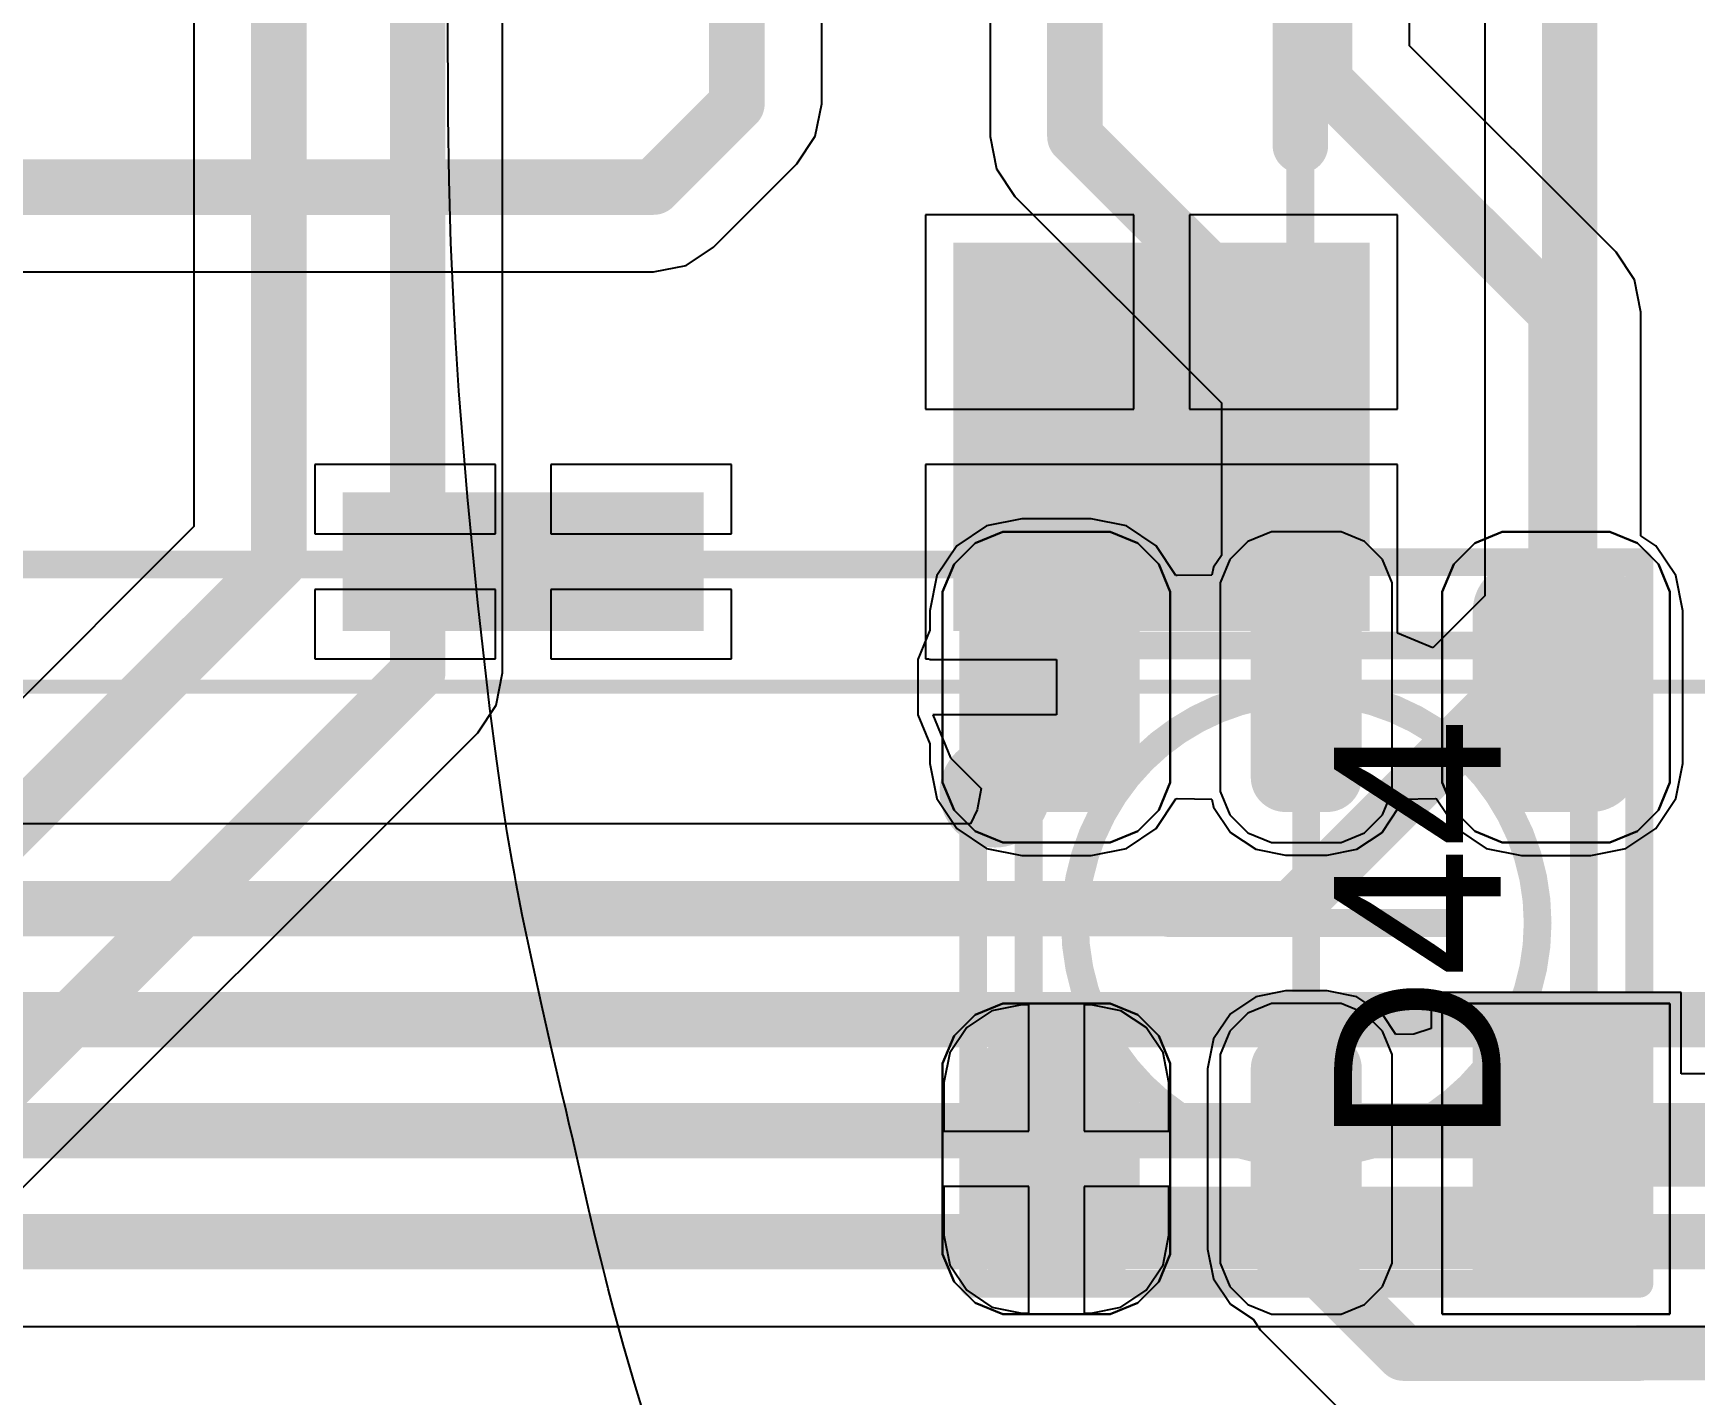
# Model space of a CAD drawing. Header units: inches. Extents: x -30 to 118, y 20 to 51.
# Drawn here: x 101.47 to 107.45, y 26.65 to 31.55 of the extents above; entities that cross this region are included whole.
import ezdxf

# ---------------------------------------------------------------- set-up
doc = ezdxf.new("R2010")
doc.units = ezdxf.units.IN
for name, color, linetype in [('Bottom 3D Body', 216, 'Continuous'), ('Bottom Courtyard', 56, 'Continuous'), ('Bottom Layer', 5, 'Continuous'), ('Bottom Overlay', 54, 'Continuous'), ('Bottom Paste', 16, 'Continuous'), ('Bottom Solder', 6, 'Continuous'), ('Mechanical 1', 6, 'Continuous'), ('Top Component Outline', 56, 'Continuous'), ('Top Courtyard', 56, 'Continuous'), ('Top Layer', 1, 'Continuous'), ('Top Overlay', 2, 'Continuous'), ('Top Paste', 8, 'Continuous'), ('Top Solder', 216, 'Continuous'), ('Via Holes', 16, 'Continuous')]:
    doc.layers.add(name, color=color, linetype=linetype)
doc.styles.add('Arial', font='', dxfattribs={"height": 0.2})
doc.styles.get('Arial').set_extended_font_data('Arial')

# ---------------------------------------------------------------- blocks, each defined once
blk = doc.blocks.new('APA_RGB_LED_2020_552')
at = {"layer": 'Top Layer'}
h = blk.add_hatch(color=1, dxfattribs=at)
edge = h.paths.add_edge_path()
edge.add_arc((-1.125, 1.025), 0.125, 90, 180)
edge.add_line((-1.25, 1.025), (-1.25, 0.775))
edge.add_arc((-1.125, 0.775), 0.125, 180, 270)
edge.add_line((-1.125, 0.65), (-0.575, 0.65))
edge.add_arc((-0.575, 0.775), 0.125, 270, 360)
edge.add_line((-0.45, 0.775), (-0.45, 1.025))
edge.add_arc((-0.575, 1.025), 0.125, 0, 90)
edge.add_line((-0.575, 1.15), (-1.125, 1.15))
h = blk.add_hatch(color=1, dxfattribs=at)
edge = h.paths.add_edge_path()
edge.add_arc((0.575, 1.025), 0.125, 90, 180)
edge.add_line((0.45, 1.025), (0.45, 0.775))
edge.add_arc((0.575, 0.775), 0.125, 180, 270)
edge.add_line((0.575, 0.65), (1.125, 0.65))
edge.add_arc((1.125, 0.775), 0.125, 270, 360)
edge.add_line((1.25, 0.775), (1.25, 1.025))
edge.add_arc((1.125, 1.025), 0.125, 0, 90)
edge.add_line((1.125, 1.15), (0.575, 1.15))
h = blk.add_hatch(color=1, dxfattribs=at)
edge = h.paths.add_edge_path()
edge.add_arc((-1.175, 0.075), 0.075, 90, 180)
edge.add_line((-1.25, 0.075), (-1.25, -0.075))
edge.add_arc((-1.175, -0.075), 0.075, 180, 270)
edge.add_line((-1.175, -0.15), (-0.525, -0.15))
edge.add_arc((-0.525, -0.075), 0.075, 270, 360)
edge.add_line((-0.45, -0.075), (-0.45, 0.075))
edge.add_arc((-0.525, 0.075), 0.075, 0, 90)
edge.add_line((-0.525, 0.15), (-1.175, 0.15))
h = blk.add_hatch(color=1, dxfattribs=at)
edge = h.paths.add_edge_path()
edge.add_arc((0.525, 0.075), 0.075, 90, 180)
edge.add_line((0.45, 0.075), (0.45, -0.075))
edge.add_arc((0.525, -0.075), 0.075, 180, 270)
edge.add_line((0.525, -0.15), (1.175, -0.15))
edge.add_arc((1.175, -0.075), 0.075, 270, 360)
edge.add_line((1.25, -0.075), (1.25, 0.075))
edge.add_arc((1.175, 0.075), 0.075, 0, 90)
edge.add_line((1.175, 0.15), (0.525, 0.15))
blk.add_hatch(color=1, dxfattribs=at).paths.add_polyline_path([(-1.25, -0.65), (-0.45, -0.65), (-0.45, -1.15), (-1.25, -1.15)])
h = blk.add_hatch(color=1, dxfattribs=at)
edge = h.paths.add_edge_path()
edge.add_arc((0.575, -0.775), 0.125, 90, 180)
edge.add_line((0.45, -0.775), (0.45, -1.025))
edge.add_arc((0.575, -1.025), 0.125, 180, 270)
edge.add_line((0.575, -1.15), (1.125, -1.15))
edge.add_arc((1.125, -1.025), 0.125, 270, 360)
edge.add_line((1.25, -1.025), (1.25, -0.775))
edge.add_arc((1.125, -0.775), 0.125, 0, 90)
edge.add_line((1.125, -0.65), (0.575, -0.65))
at = {"layer": 'Top Paste'}
h = blk.add_hatch(color=8, dxfattribs=at)
edge = h.paths.add_edge_path()
edge.add_arc((-1.125, 1.025), 0.125, 90, 180)
edge.add_line((-1.25, 1.025), (-1.25, 0.775))
edge.add_arc((-1.125, 0.775), 0.125, 180, 270)
edge.add_line((-1.125, 0.65), (-0.575, 0.65))
edge.add_arc((-0.575, 0.775), 0.125, 270, 360)
edge.add_line((-0.45, 0.775), (-0.45, 1.025))
edge.add_arc((-0.575, 1.025), 0.125, 0, 90)
edge.add_line((-0.575, 1.15), (-1.125, 1.15))
h = blk.add_hatch(color=8, dxfattribs=at)
edge = h.paths.add_edge_path()
edge.add_arc((0.575, 1.025), 0.125, 90, 180)
edge.add_line((0.45, 1.025), (0.45, 0.775))
edge.add_arc((0.575, 0.775), 0.125, 180, 270)
edge.add_line((0.575, 0.65), (1.125, 0.65))
edge.add_arc((1.125, 0.775), 0.125, 270, 360)
edge.add_line((1.25, 0.775), (1.25, 1.025))
edge.add_arc((1.125, 1.025), 0.125, 0, 90)
edge.add_line((1.125, 1.15), (0.575, 1.15))
h = blk.add_hatch(color=8, dxfattribs=at)
edge = h.paths.add_edge_path()
edge.add_arc((-1.175, 0.075), 0.075, 90, 180)
edge.add_line((-1.25, 0.075), (-1.25, -0.075))
edge.add_arc((-1.175, -0.075), 0.075, 180, 270)
edge.add_line((-1.175, -0.15), (-0.525, -0.15))
edge.add_arc((-0.525, -0.075), 0.075, 270, 360)
edge.add_line((-0.45, -0.075), (-0.45, 0.075))
edge.add_arc((-0.525, 0.075), 0.075, 0, 90)
edge.add_line((-0.525, 0.15), (-1.175, 0.15))
h = blk.add_hatch(color=8, dxfattribs=at)
edge = h.paths.add_edge_path()
edge.add_arc((0.525, 0.075), 0.075, 90, 180)
edge.add_line((0.45, 0.075), (0.45, -0.075))
edge.add_arc((0.525, -0.075), 0.075, 180, 270)
edge.add_line((0.525, -0.15), (1.175, -0.15))
edge.add_arc((1.175, -0.075), 0.075, 270, 360)
edge.add_line((1.25, -0.075), (1.25, 0.075))
edge.add_arc((1.175, 0.075), 0.075, 0, 90)
edge.add_line((1.175, 0.15), (0.525, 0.15))
blk.add_hatch(color=8, dxfattribs=at).paths.add_polyline_path([(-1.25, -0.65), (-0.45, -0.65), (-0.45, -1.15), (-1.25, -1.15)])
h = blk.add_hatch(color=8, dxfattribs=at)
edge = h.paths.add_edge_path()
edge.add_arc((0.575, -0.775), 0.125, 90, 180)
edge.add_line((0.45, -0.775), (0.45, -1.025))
edge.add_arc((0.575, -1.025), 0.125, 180, 270)
edge.add_line((0.575, -1.15), (1.125, -1.15))
edge.add_arc((1.125, -1.025), 0.125, 270, 360)
edge.add_line((1.25, -1.025), (1.25, -0.775))
edge.add_arc((1.125, -0.775), 0.125, 0, 90)
edge.add_line((1.125, -0.65), (0.575, -0.65))
at = {"layer": 'Top Solder'}
h = blk.add_hatch(color=216, dxfattribs=at)
edge = h.paths.add_edge_path()
edge.add_arc((-1.125, 1.025), 0.175, 90, 180)
edge.add_line((-1.3, 1.025), (-1.3, 0.775))
edge.add_arc((-1.125, 0.775), 0.175, 180, 270)
edge.add_line((-1.125, 0.6), (-0.575, 0.6))
edge.add_arc((-0.575, 0.775), 0.175, 270, 360)
edge.add_line((-0.4, 0.775), (-0.4, 1.025))
edge.add_arc((-0.575, 1.025), 0.175, 0, 90)
edge.add_line((-0.575, 1.2), (-1.125, 1.2))
h = blk.add_hatch(color=216, dxfattribs=at)
edge = h.paths.add_edge_path()
edge.add_arc((0.575, 1.025), 0.175, 90, 180)
edge.add_line((0.4, 1.025), (0.4, 0.775))
edge.add_arc((0.575, 0.775), 0.175, 180, 270)
edge.add_line((0.575, 0.6), (1.125, 0.6))
edge.add_arc((1.125, 0.775), 0.175, 270, 360)
edge.add_line((1.3, 0.775), (1.3, 1.025))
edge.add_arc((1.125, 1.025), 0.175, 0, 90)
edge.add_line((1.125, 1.2), (0.575, 1.2))
h = blk.add_hatch(color=216, dxfattribs=at)
edge = h.paths.add_edge_path()
edge.add_arc((-1.175, 0.075), 0.125, 90, 180)
edge.add_line((-1.3, 0.075), (-1.3, -0.075))
edge.add_arc((-1.175, -0.075), 0.125, 180, 270)
edge.add_line((-1.175, -0.2), (-0.525, -0.2))
edge.add_arc((-0.525, -0.075), 0.125, 270, 360)
edge.add_line((-0.4, -0.075), (-0.4, 0.075))
edge.add_arc((-0.525, 0.075), 0.125, 0, 90)
edge.add_line((-0.525, 0.2), (-1.175, 0.2))
h = blk.add_hatch(color=216, dxfattribs=at)
edge = h.paths.add_edge_path()
edge.add_arc((0.525, 0.075), 0.125, 90, 180)
edge.add_line((0.4, 0.075), (0.4, -0.075))
edge.add_arc((0.525, -0.075), 0.125, 180, 270)
edge.add_line((0.525, -0.2), (1.175, -0.2))
edge.add_arc((1.175, -0.075), 0.125, 270, 360)
edge.add_line((1.3, -0.075), (1.3, 0.075))
edge.add_arc((1.175, 0.075), 0.125, 0, 90)
edge.add_line((1.175, 0.2), (0.525, 0.2))
blk.add_hatch(color=216, dxfattribs=at).paths.add_polyline_path([(-1.3, -0.6), (-0.4, -0.6), (-0.4, -1.2), (-1.3, -1.2)])
h = blk.add_hatch(color=216, dxfattribs=at)
edge = h.paths.add_edge_path()
edge.add_arc((0.575, -0.775), 0.175, 90, 180)
edge.add_line((0.4, -0.775), (0.4, -1.025))
edge.add_arc((0.575, -1.025), 0.175, 180, 270)
edge.add_line((0.575, -1.2), (1.125, -1.2))
edge.add_arc((1.125, -1.025), 0.175, 270, 360)
edge.add_line((1.3, -1.025), (1.3, -0.775))
edge.add_arc((1.125, -0.775), 0.175, 0, 90)
edge.add_line((1.125, -0.6), (0.575, -0.6))
at = {"layer": 'Top Component Outline'}
for points in [[(-1, 1, 0.1, 0.1, 0), (-1, -1, 0.1, 0.1, 0)], [(-1, 1, 0.1, 0.1, 0), (1, 1, 0.1, 0.1, 0)], [(1, 1, 0.1, 0.1, 0), (1, -1, 0.1, 0.1, 0)], [(-1, -1, 0.1, 0.1, 0), (1, -1, 0.1, 0.1, 0)]]:
    blk.add_lwpolyline(points, format="xyseb", dxfattribs=at)
for points in [[(-1.025, 1, 0.05, 0.05, 1), (-0.975, 1, 0.05, 0.05, 1)], [(-1.025, 1, 0.05, 0.05, 1), (-0.975, 1, 0.05, 0.05, 1)], [(0.975, 1, 0.05, 0.05, 1), (1.025, 1, 0.05, 0.05, 1)], [(0.975, 1, 0.05, 0.05, 1), (1.025, 1, 0.05, 0.05, 1)], [(-1.025, -1, 0.05, 0.05, 1), (-0.975, -1, 0.05, 0.05, 1)], [(-1.025, -1, 0.05, 0.05, 1), (-0.975, -1, 0.05, 0.05, 1)], [(0.975, -1, 0.05, 0.05, 1), (1.025, -1, 0.05, 0.05, 1)], [(0.975, -1, 0.05, 0.05, 1), (1.025, -1, 0.05, 0.05, 1)]]:
    blk.add_lwpolyline(points, format="xyseb", close=True, dxfattribs=at)
at = {"layer": 'Top Courtyard'}
for points in [[(-1.3, 1.2, 0.1, 0.1, 0), (1.3, 1.2, 0.1, 0.1, 0)], [(-1.3, 1.2, 0.1, 0.1, 0), (-1.3, -1.2, 0.1, 0.1, 0)], [(1.3, 1.2, 0.1, 0.1, 0), (1.3, -1.2, 0.1, 0.1, 0)], [(0, 0.5, 0.1, 0.1, 0), (0, -0.5, 0.1, 0.1, 0)], [(-0.5, 0, 0.1, 0.1, 0), (0.5, 0, 0.1, 0.1, 0)], [(-1.3, -1.2, 0.1, 0.1, 0), (1.3, -1.2, 0.1, 0.1, 0)]]:
    blk.add_lwpolyline(points, format="xyseb", dxfattribs=at)
for points in [[(-1.325, 1.2, 0.05, 0.05, 1), (-1.275, 1.2, 0.05, 0.05, 1)], [(-1.325, 1.2, 0.05, 0.05, 1), (-1.275, 1.2, 0.05, 0.05, 1)], [(1.275, 1.2, 0.05, 0.05, 1), (1.325, 1.2, 0.05, 0.05, 1)], [(1.275, 1.2, 0.05, 0.05, 1), (1.325, 1.2, 0.05, 0.05, 1)], [(-0.025, 0.5, 0.05, 0.05, 1), (0.025, 0.5, 0.05, 0.05, 1)], [(-0.525, 0, 0.05, 0.05, 1), (-0.475, 0, 0.05, 0.05, 1)], [(0.475, 0, 0.05, 0.05, 1), (0.525, 0, 0.05, 0.05, 1)], [(-0.025, -0.5, 0.05, 0.05, 1), (0.025, -0.5, 0.05, 0.05, 1)], [(-1.325, -1.2, 0.05, 0.05, 1), (-1.275, -1.2, 0.05, 0.05, 1)], [(-1.325, -1.2, 0.05, 0.05, 1), (-1.275, -1.2, 0.05, 0.05, 1)], [(1.275, -1.2, 0.05, 0.05, 1), (1.325, -1.2, 0.05, 0.05, 1)], [(1.275, -1.2, 0.05, 0.05, 1), (1.325, -1.2, 0.05, 0.05, 1)]]:
    blk.add_lwpolyline(points, format="xyseb", close=True, dxfattribs=at)
at = {"layer": 'Top Overlay'}
for p, q in [((-1.3689, 1.1929), (-1.2929, 1.2689)), ((-1.2929, 1.2689), (-1.1937, 1.31)), ((-1.1937, 1.31), (-1.14, 1.31)), ((-1.14, 1.31), (-1.14, 1.31)), ((-1.14, 1.31), (-0.56, 1.31)), ((-0.56, 1.31), (-0.5063, 1.31)), ((-0.5063, 1.31), (-0.4071, 1.2689)), ((-0.4071, 1.2689), (-0.3311, 1.1929)), ((0.3311, 1.1929), (0.4071, 1.2689)), ((0.4071, 1.2689), (0.5063, 1.31)), ((0.5063, 1.31), (0.56, 1.31)), ((0.56, 1.31), (0.56, 1.31)), ((0.56, 1.31), (1.14, 1.31)), ((1.14, 1.31), (1.1937, 1.31)), ((1.1937, 1.31), (1.2929, 1.2689)), ((1.2929, 1.2689), (1.3689, 1.1929)), ((-1.41, 1.0937), (-1.3689, 1.1929)), ((-0.3311, 1.1929), (-0.29, 1.0937)), ((0.29, 1.0937), (0.3311, 1.1929)), ((1.3689, 1.1929), (1.41, 1.0937)), ((-1.41, 1.04), (-1.41, 1.0937)), ((-0.29, 1.0937), (-0.29, 1.04)), ((0.29, 1.04), (0.29, 1.0937)), ((1.41, 1.0937), (1.41, 1.04)), ((-1.41, 0.76), (-1.41, 1.04)), ((-0.29, 1.04), (-0.29, 1.04)), ((-0.29, 1.04), (-0.29, 0.76)), ((0.29, 0.76), (0.29, 1.04)), ((1.41, 1.04), (1.41, 1.04)), ((1.41, 1.04), (1.41, 0.76)), ((-1.41, 0.76), (-1.41, 0.76)), ((-1.41, 0.7063), (-1.41, 0.76)), ((-0.29, 0.76), (-0.29, 0.7063)), ((0.29, 0.76), (0.29, 0.76)), ((0.29, 0.7063), (0.29, 0.76)), ((1.41, 0.76), (1.41, 0.7063)), ((-1.3689, 0.6071), (-1.41, 0.7063)), ((-0.29, 0.7063), (-0.3311, 0.6071)), ((0.3311, 0.6071), (0.29, 0.7063)), ((1.41, 0.7063), (1.3689, 0.6071)), ((-1.2929, 0.5311), (-1.3689, 0.6071)), ((-0.3311, 0.6071), (-0.4071, 0.5311)), ((0.4071, 0.5311), (0.3311, 0.6071)), ((1.3689, 0.6071), (1.2929, 0.5311)), ((-1.1937, 0.49), (-1.2929, 0.5311)), ((-1.14, 0.49), (-1.1937, 0.49)), ((-0.56, 0.49), (-1.14, 0.49)), ((-0.5063, 0.49), (-0.56, 0.49)), ((-0.56, 0.49), (-0.56, 0.49)), ((-0.4071, 0.5311), (-0.5063, 0.49)), ((0.5063, 0.49), (0.4071, 0.5311)), ((0.56, 0.49), (0.5063, 0.49)), ((1.14, 0.49), (0.56, 0.49)), ((1.1937, 0.49), (1.14, 0.49)), ((1.14, 0.49), (1.14, 0.49)), ((1.2929, 0.5311), (1.1937, 0.49)), ((-1.2258, 0.31), (-1.3103, 0.275)), ((-1.18, 0.31), (-1.2258, 0.31)), ((-0.52, 0.31), (-1.18, 0.31)), ((-0.4743, 0.31), (-0.52, 0.31)), ((-0.52, 0.31), (-0.52, 0.31)), ((-0.3897, 0.275), (-0.4743, 0.31)), ((0.4742, 0.31), (0.3897, 0.275)), ((0.52, 0.31), (0.4742, 0.31)), ((1.18, 0.31), (0.52, 0.31)), ((1.2258, 0.31), (1.18, 0.31)), ((1.18, 0.31), (1.18, 0.31)), ((1.3103, 0.275), (1.2258, 0.31)), ((-1.3103, 0.275), (-1.375, 0.2103)), ((-0.325, 0.2103), (-0.3897, 0.275)), ((0.3897, 0.275), (0.325, 0.2103)), ((1.375, 0.2103), (1.3103, 0.275)), ((-1.375, 0.2103), (-1.41, 0.1258)), ((-0.29, 0.1258), (-0.325, 0.2103)), ((0.325, 0.2103), (0.29, 0.1258)), ((1.41, 0.1258), (1.375, 0.2103)), ((-1.41, 0.1258), (-1.41, 0.08)), ((-0.29, 0.08), (-0.29, 0.1258)), ((0.29, 0.1258), (0.29, 0.08)), ((1.41, 0.08), (1.41, 0.1258)), ((-1.41, 0.08), (-1.41, -0.08)), ((-1.41, 0.08), (-1.41, 0.08)), ((-0.29, -0.08), (-0.29, 0.08)), ((0.29, 0.08), (0.29, -0.08)), ((0.29, 0.08), (0.29, 0.08)), ((1.41, -0.08), (1.41, 0.08)), ((-1.41, -0.08), (-1.41, -0.1257)), ((-0.29, -0.1257), (-0.29, -0.08)), ((-0.29, -0.08), (-0.29, -0.08)), ((0.29, -0.08), (0.29, -0.1257)), ((1.41, -0.1257), (1.41, -0.08)), ((1.41, -0.08), (1.41, -0.08)), ((-1.41, -0.1257), (-1.375, -0.2103)), ((-0.325, -0.2103), (-0.29, -0.1257)), ((0.29, -0.1257), (0.325, -0.2103)), ((1.375, -0.2103), (1.41, -0.1257)), ((-1.375, -0.2103), (-1.3103, -0.275)), ((-0.3897, -0.275), (-0.325, -0.2103)), ((0.325, -0.2103), (0.3897, -0.275)), ((1.3103, -0.275), (1.375, -0.2103)), ((-1.3103, -0.275), (-1.2258, -0.31)), ((-0.4743, -0.31), (-0.3897, -0.275)), ((0.3897, -0.275), (0.4742, -0.31)), ((1.2258, -0.31), (1.3103, -0.275)), ((-1.2258, -0.31), (-1.18, -0.31)), ((-1.18, -0.31), (-1.18, -0.31)), ((-1.18, -0.31), (-0.52, -0.31)), ((-0.52, -0.31), (-0.4743, -0.31)), ((0.4742, -0.31), (0.52, -0.31)), ((0.52, -0.31), (0.52, -0.31)), ((0.52, -0.31), (1.18, -0.31)), ((1.18, -0.31), (1.2258, -0.31)), ((-1.41, -1.31), (-1.41, -0.49)), ((-1.41, -0.49), (-0.29, -0.49)), ((-0.29, -0.49), (-0.29, -1.31)), ((0.3311, -0.6071), (0.4071, -0.5311)), ((0.4071, -0.5311), (0.5063, -0.49)), ((0.5063, -0.49), (0.56, -0.49)), ((0.56, -0.49), (0.56, -0.49)), ((0.56, -0.49), (1.14, -0.49)), ((1.14, -0.49), (1.1937, -0.49)), ((1.1937, -0.49), (1.2929, -0.5311)), ((1.2929, -0.5311), (1.3689, -0.6071)), ((0.29, -0.7063), (0.3311, -0.6071)), ((1.3689, -0.6071), (1.41, -0.7063)), ((0.29, -0.76), (0.29, -0.7063)), ((1.41, -0.7063), (1.41, -0.76)), ((0.29, -1.04), (0.29, -0.76)), ((1.41, -0.76), (1.41, -0.76)), ((1.41, -0.76), (1.41, -1.04)), ((0.29, -1.04), (0.29, -1.04)), ((0.29, -1.0937), (0.29, -1.04)), ((1.41, -1.04), (1.41, -1.0937)), ((0.3311, -1.1929), (0.29, -1.0937)), ((1.41, -1.0937), (1.3689, -1.1929)), ((0.4071, -1.2689), (0.3311, -1.1929)), ((1.3689, -1.1929), (1.2929, -1.2689)), ((-0.29, -1.31), (-1.41, -1.31)), ((0.5063, -1.31), (0.4071, -1.2689)), ((0.56, -1.31), (0.5063, -1.31)), ((1.14, -1.31), (0.56, -1.31)), ((1.1937, -1.31), (1.14, -1.31)), ((1.14, -1.31), (1.14, -1.31)), ((1.2929, -1.2689), (1.1937, -1.31))]:
    blk.add_line(p, q, dxfattribs=at)
at = {"layer": 'Top Courtyard', "style": 'Arial'}
blk.add_text('D44', height=0.6, dxfattribs=at).set_placement((-0.8, -0.7))
blk = doc.blocks.new('GCT_MEM2085_00_115_00_A_REV0_2_B_600')
at = {"layer": 'Bottom Layer'}
for points in [[(4.65, 4.23), (5.95, 4.23), (5.95, 2.83), (4.65, 2.83)], [(5.55, 1.83), (5.95, 1.83), (5.95, 0.63), (5.55, 0.63)]]:
    blk.add_hatch(color=5, dxfattribs=at).paths.add_polyline_path(points)
at = {"layer": 'Bottom Paste'}
for points in [[(4.65, 4.23), (5.95, 4.23), (5.95, 2.83), (4.65, 2.83)], [(5.55, 1.83), (5.95, 1.83), (5.95, 0.63), (5.55, 0.63)]]:
    blk.add_hatch(color=16, dxfattribs=at).paths.add_polyline_path(points)
at = {"layer": 'Bottom Solder'}
for points in [[(4.6, 4.28), (6, 4.28), (6, 2.78), (4.6, 2.78)], [(5.5, 1.88), (6, 1.88), (6, 0.58), (5.5, 0.58)]]:
    blk.add_hatch(color=6, dxfattribs=at).paths.add_polyline_path(points)
at = {"layer": 'Bottom 3D Body'}
for points in [[(5.76, 4.03, 0.1, 0.1, 0), (-5.76, 4.03, 0.1, 0.1, 0)], [(5.76, -4.03, 0.1, 0.1, 0), (5.76, 4.03, 0.1, 0.1, 0)]]:
    blk.add_lwpolyline(points, format="xyseb", dxfattribs=at)
for points in [[(5.735, 4.03, 0.05, 0.05, 1), (5.785, 4.03, 0.05, 0.05, 1)], [(5.735, 4.03, 0.05, 0.05, 1), (5.785, 4.03, 0.05, 0.05, 1)], [(6.68, 2.93, 0.2, 0.2, 1), (6.48, 2.93, 0.2, 0.2, 1)], [(6.43, 2.93, 0.1, 0.1, 1), (6.53, 2.93, 0.1, 0.1, 1)], [(6.63, 2.93, 0.1, 0.1, 1), (6.73, 2.93, 0.1, 0.1, 1)]]:
    blk.add_lwpolyline(points, format="xyseb", close=True, dxfattribs=at)
at = {"layer": 'Bottom Courtyard'}
blk.add_lwpolyline([(6.2, -4.48, 0.05, 0.05, 0), (6.2, 11.62, 0.05, 0.05, 0)], format="xyseb", dxfattribs=at)
at = {"layer": 'Bottom Overlay'}
blk.add_lwpolyline([(4.25, 4.03, 0.2, 0.2, 0), (-4.6, 4.03, 0.2, 0.2, 0)], format="xyseb", dxfattribs=at)
for points in [[(4.2, 4.03, 0.1, 0.1, 1), (4.3, 4.03, 0.1, 0.1, 1)], [(6.68, 2.93, 0.2, 0.2, 1), (6.48, 2.93, 0.2, 0.2, 1)], [(6.43, 2.93, 0.1, 0.1, 1), (6.53, 2.93, 0.1, 0.1, 1)], [(6.63, 2.93, 0.1, 0.1, 1), (6.73, 2.93, 0.1, 0.1, 1)]]:
    blk.add_lwpolyline(points, format="xyseb", close=True, dxfattribs=at)

msp = doc.modelspace()

# ---------------------------------------------------------------- hatches: boundary and pattern name
at = {"layer": 'Bottom Layer'}
h = msp.add_hatch(color=5, dxfattribs=at)
edge = h.paths.add_edge_path()
edge.add_arc((105.1513, 29.1981), 0.3, 0, 360)
at = {"layer": 'Top Layer'}
h = msp.add_hatch(color=1, dxfattribs=at)
edge = h.paths.add_edge_path()
edge.add_arc((105.1513, 29.1981), 0.3, 0, 360)
at = {"layer": 'Via Holes'}
h = msp.add_hatch(color=7, dxfattribs=at)
edge = h.paths.add_edge_path()
edge.add_arc((105.1513, 29.1981), 0.15, 0, 360)

# ---------------------------------------------------------------- linework, layer by layer
at = {"layer": 'Bottom Layer'}
for p, q in [((104.3059, 31.3), (104.3059, 33.5596)), ((106.6941, 32.0733), (106.6941, 29.5267)), ((104.2826, 31.183), (104.3059, 31.3)), ((104.2163, 31.0837), (104.2826, 31.183)), ((103.9163, 30.7837), (104.2163, 31.0837)), ((105.43, 30.9), (104.68, 30.9)), ((104.68, 30.9), (104.68, 30.2)), ((105.43, 30.2), (105.43, 30.9)), ((106.38, 30.9), (105.63, 30.9)), ((105.63, 30.9), (105.63, 30.2)), ((106.38, 30.2), (106.38, 30.9)), ((103.8171, 30.7174), (103.9163, 30.7837)), ((103.7, 30.6941), (103.8171, 30.7174)), ((99.6, 30.6941), (103.7, 30.6941)), ((103.7, 30.6941), (103.7, 30.6941)), ((104.68, 30.2), (105.43, 30.2)), ((105.63, 30.2), (106.38, 30.2)), ((103.13, 30), (102.48, 30)), ((102.48, 30), (102.48, 29.75)), ((103.13, 29.75), (103.13, 30)), ((103.98, 30), (103.33, 30)), ((103.33, 30), (103.33, 29.75)), ((103.98, 29.75), (103.98, 30)), ((105.53, 30), (104.68, 30)), ((104.68, 30), (104.68, 29.3)), ((106.38, 30), (105.53, 30)), ((106.38, 29.3922), (106.38, 30)), ((102.48, 29.75), (103.13, 29.75)), ((103.33, 29.75), (103.98, 29.75)), ((103.13, 29.55), (102.48, 29.55)), ((102.48, 29.55), (102.48, 29.3)), ((103.13, 29.3), (103.13, 29.55)), ((103.98, 29.55), (103.33, 29.55)), ((103.33, 29.55), (103.33, 29.3)), ((103.98, 29.3), (103.98, 29.55)), ((106.6941, 29.5267), (106.507, 29.3396)), ((106.507, 29.3396), (106.38, 29.3922)), ((102.48, 29.3), (103.13, 29.3)), ((103.33, 29.3), (103.98, 29.3)), ((104.68, 29.3), (104.693, 29.3)), ((104.693, 29.3), (104.6943, 29.2981)), ((104.6943, 29.2981), (105.1513, 29.2981)), ((105.1513, 29.2981), (105.1513, 29.0981)), ((105.1513, 29.0981), (104.7056, 29.0981)), ((104.7056, 29.0981), (104.7698, 28.9432)), ((104.7698, 28.9432), (104.8801, 28.8329)), ((104.8801, 28.8329), (104.8661, 28.756)), ((104.8661, 28.756), (104.8411, 28.7059)), ((104.8411, 28.7059), (98.0267, 28.7059)), ((97.3, 26.8941), (108, 26.8941))]:
    msp.add_line(p, q, dxfattribs=at)
for points in [[(104, 31.3, 0.2, 0.2, 0), (104, 33.8, 0.2, 0.2, 0)], [(107, 29.4, 0.2, 0.2, 0), (107, 32.2, 0.2, 0.2, 0)], [(103.7, 31, 0.2, 0.2, 0), (104, 31.3, 0.2, 0.2, 0)], [(99.6, 31, 0.2, 0.2, 0), (103.7, 31, 0.2, 0.2, 0)], [(106, 28.4, 0.2, 0.2, 0), (107, 29.4, 0.2, 0.2, 0)], [(97.9, 28.4, 0.2, 0.2, 0), (106, 28.4, 0.2, 0.2, 0)], [(97.7, 28, 0.2, 0.2, 0), (107.6, 28, 0.2, 0.2, 0)], [(97.5, 27.6, 0.2, 0.2, 0), (107.8, 27.6, 0.2, 0.2, 0)], [(97.3, 27.2, 0.2, 0.2, 0), (108, 27.2, 0.2, 0.2, 0)]]:
    msp.add_lwpolyline(points, format="xyseb", dxfattribs=at)
for points in [[(103.95, 31.3, 0.1, 0.1, 1), (104.05, 31.3, 0.1, 0.1, 1)], [(103.95, 31.3, 0.1, 0.1, 1), (104.05, 31.3, 0.1, 0.1, 1)], [(103.65, 31, 0.1, 0.1, 1), (103.75, 31, 0.1, 0.1, 1)], [(103.65, 31, 0.1, 0.1, 1), (103.75, 31, 0.1, 0.1, 1)], [(106.95, 29.4, 0.1, 0.1, 1), (107.05, 29.4, 0.1, 0.1, 1)], [(106.95, 29.4, 0.1, 0.1, 1), (107.05, 29.4, 0.1, 0.1, 1)], [(105.95, 28.4, 0.1, 0.1, 1), (106.05, 28.4, 0.1, 0.1, 1)], [(105.95, 28.4, 0.1, 0.1, 1), (106.05, 28.4, 0.1, 0.1, 1)]]:
    msp.add_lwpolyline(points, format="xyseb", close=True, dxfattribs=at)
at = {"layer": 'Mechanical 1'}
for points in [[(105.4619, 28.9375, 0.1, 0.1, -0.198911), (106.0513, 29.1816, 0.1, 0.1, 0)], [(106.0513, 29.1816, 0.1, 0.1, -0.198911), (106.6406, 28.9375, 0.1, 0.1, 0)], [(105.2178, 28.3481, 0.1, 0.1, -0.198911), (105.4619, 28.9375, 0.1, 0.1, 0)], [(106.6406, 28.9375, 0.1, 0.1, -0.198911), (106.8848, 28.3481, 0.1, 0.1, 0)], [(105.4619, 27.7587, 0.1, 0.1, -0.198911), (105.2178, 28.3481, 0.1, 0.1, 0)], [(106.8848, 28.3481, 0.1, 0.1, -0.198911), (106.6406, 27.7587, 0.1, 0.1, 0)], [(106.0513, 27.5146, 0.1, 0.1, -0.198911), (105.4619, 27.7587, 0.1, 0.1, 0)], [(106.6406, 27.7587, 0.1, 0.1, -0.198911), (106.0513, 27.5146, 0.1, 0.1, 0)]]:
    msp.add_lwpolyline(points, format="xyseb", dxfattribs=at)
for points in [[(106.0263, 29.1816, 0.05, 0.05, 1), (106.0763, 29.1816, 0.05, 0.05, 1)], [(106.0263, 29.1816, 0.05, 0.05, 1), (106.0763, 29.1816, 0.05, 0.05, 1)], [(105.4369, 28.9375, 0.05, 0.05, 1), (105.4869, 28.9375, 0.05, 0.05, 1)], [(105.4369, 28.9375, 0.05, 0.05, 1), (105.4869, 28.9375, 0.05, 0.05, 1)], [(106.6156, 28.9375, 0.05, 0.05, 1), (106.6656, 28.9375, 0.05, 0.05, 1)], [(106.6156, 28.9375, 0.05, 0.05, 1), (106.6656, 28.9375, 0.05, 0.05, 1)], [(105.1928, 28.3481, 0.05, 0.05, 1), (105.2428, 28.3481, 0.05, 0.05, 1)], [(105.1928, 28.3481, 0.05, 0.05, 1), (105.2428, 28.3481, 0.05, 0.05, 1)], [(106.8598, 28.3481, 0.05, 0.05, 1), (106.9098, 28.3481, 0.05, 0.05, 1)], [(106.8598, 28.3481, 0.05, 0.05, 1), (106.9098, 28.3481, 0.05, 0.05, 1)], [(105.4369, 27.7587, 0.05, 0.05, 1), (105.4869, 27.7587, 0.05, 0.05, 1)], [(105.4369, 27.7587, 0.05, 0.05, 1), (105.4869, 27.7587, 0.05, 0.05, 1)], [(106.6156, 27.7587, 0.05, 0.05, 1), (106.6656, 27.7587, 0.05, 0.05, 1)], [(106.6156, 27.7587, 0.05, 0.05, 1), (106.6656, 27.7587, 0.05, 0.05, 1)], [(106.0263, 27.5146, 0.05, 0.05, 1), (106.0763, 27.5146, 0.05, 0.05, 1)], [(106.0263, 27.5146, 0.05, 0.05, 1), (106.0763, 27.5146, 0.05, 0.05, 1)]]:
    msp.add_lwpolyline(points, format="xyseb", close=True, dxfattribs=at)
at = {"layer": 'Top Layer'}
for p, q in [((102.0441, 41.05), (102.0441, 29.7767)), ((103.1559, 29.25), (103.1559, 40.6233)), ((104.9119, 31.8079), (104.9119, 31.1823)), ((106.4236, 31.5089), (106.4236, 31.6824)), ((107.1676, 30.765), (106.4236, 31.5089)), ((104.9119, 31.1823), (104.9119, 31.1822)), ((104.9119, 31.1822), (104.9352, 31.0652)), ((104.9352, 31.0652), (105.0015, 30.966)), ((105.0015, 30.966), (105.7454, 30.222)), ((107.2339, 30.6658), (107.1676, 30.765)), ((107.2571, 30.5487), (107.2339, 30.6658)), ((107.2571, 29.7431), (107.2571, 30.5487)), ((107.2571, 30.5487), (107.2571, 30.5487)), ((105.7454, 30.222), (105.7454, 29.6725)), ((102.0441, 29.7767), (97.7876, 25.5202)), ((104.8995, 29.7792), (104.792, 29.7074)), ((105.0263, 29.8045), (104.8995, 29.7792)), ((105.2763, 29.8045), (105.0263, 29.8045)), ((105.4031, 29.7792), (105.2763, 29.8045)), ((105.5106, 29.7074), (105.4031, 29.7792)), ((104.792, 29.7074), (104.7201, 29.5999)), ((105.5818, 29.6007), (105.5106, 29.7074)), ((107.3106, 29.7074), (107.2571, 29.7431)), ((107.3824, 29.5999), (107.3106, 29.7074)), ((105.7172, 29.6304), (105.7115, 29.6017)), ((105.7454, 29.6725), (105.7172, 29.6304)), ((104.7201, 29.5999), (104.6949, 29.4731)), ((105.586, 29.5999), (105.5818, 29.6007)), ((105.7115, 29.6017), (105.586, 29.5999)), ((107.4076, 29.4731), (107.3824, 29.5999)), ((104.6949, 29.4731), (104.6949, 29.4029)), ((107.4076, 28.9231), (107.4076, 29.4731)), ((104.6949, 29.4029), (104.6513, 29.2975)), ((104.6513, 29.2975), (104.6513, 29.0986)), ((103.1326, 29.1329), (103.1559, 29.25)), ((103.0663, 29.0337), (103.1326, 29.1329)), ((104.6513, 29.0986), (104.6949, 28.9933)), ((98.1163, 24.0837), (103.0663, 29.0337)), ((103.0663, 29.0337), (103.0663, 29.0337)), ((104.6949, 28.9933), (104.6949, 28.9231)), ((104.6949, 28.9231), (104.7201, 28.7963)), ((107.3824, 28.7963), (107.4076, 28.9231)), ((104.7201, 28.7963), (104.792, 28.6888)), ((105.5106, 28.6888), (105.5818, 28.7954)), ((105.5818, 28.7954), (105.586, 28.7962)), ((105.586, 28.7962), (105.7115, 28.7944)), ((105.7115, 28.7944), (105.7172, 28.7658)), ((106.3853, 28.7658), (106.391, 28.7944)), ((106.391, 28.7944), (106.5165, 28.7962)), ((106.5165, 28.7962), (106.5207, 28.7954)), ((106.5207, 28.7954), (106.592, 28.6888)), ((107.3106, 28.6888), (107.3824, 28.7963)), ((105.7172, 28.7658), (105.778, 28.6748)), ((106.3245, 28.6748), (106.3853, 28.7658)), ((104.792, 28.6888), (104.8995, 28.6169)), ((105.4031, 28.6169), (105.5106, 28.6888)), ((105.778, 28.6748), (105.869, 28.614)), ((106.2336, 28.614), (106.3245, 28.6748)), ((106.592, 28.6888), (106.6995, 28.6169)), ((107.2031, 28.6169), (107.3106, 28.6888)), ((104.8995, 28.6169), (105.0263, 28.5917)), ((105.2763, 28.5917), (105.4031, 28.6169)), ((105.869, 28.614), (105.9763, 28.5927)), ((106.1263, 28.5927), (106.2336, 28.614)), ((106.6995, 28.6169), (106.8263, 28.5917)), ((107.0763, 28.5917), (107.2031, 28.6169)), ((105.0263, 28.5917), (105.2763, 28.5917)), ((105.9763, 28.5927), (106.1263, 28.5927)), ((106.8263, 28.5917), (107.0763, 28.5917)), ((105.869, 28.0821), (105.778, 28.0213)), ((105.9763, 28.1035), (105.869, 28.0821)), ((106.1263, 28.1035), (105.9763, 28.1035)), ((106.2336, 28.0821), (106.1263, 28.1035)), ((106.3245, 28.0213), (106.2336, 28.0821)), ((107.4013, 28.0981), (106.5013, 28.0981)), ((106.5013, 28.0981), (106.5013, 27.968)), ((107.4013, 27.804), (107.4013, 28.0981)), ((104.919, 28.0321), (104.828, 27.9713)), ((105.0263, 28.0535), (104.919, 28.0321)), ((105.0513, 28.0535), (105.0263, 28.0535)), ((105.0513, 27.5981), (105.0513, 28.0535)), ((105.2763, 28.0535), (105.2513, 28.0535)), ((105.2513, 28.0535), (105.2513, 27.5981)), ((105.3836, 28.0321), (105.2763, 28.0535)), ((105.4745, 27.9713), (105.3836, 28.0321)), ((105.778, 28.0213), (105.7172, 27.9304)), ((106.3743, 27.9469), (106.3245, 28.0213)), ((104.828, 27.9713), (104.7672, 27.8804)), ((105.5353, 27.8804), (105.4745, 27.9713)), ((106.5013, 27.968), (106.4393, 27.9479)), ((105.7172, 27.9304), (105.6959, 27.8231)), ((106.4393, 27.9479), (106.3743, 27.9469)), ((104.7672, 27.8804), (104.7459, 27.7731)), ((105.5566, 27.7731), (105.5353, 27.8804)), ((105.6959, 27.8231), (105.6959, 27.1731)), ((108.7019, 27.804), (107.4013, 27.804)), ((104.7459, 27.7731), (104.7459, 27.5981)), ((105.5566, 27.5981), (105.5566, 27.7731)), ((104.7459, 27.5981), (105.0513, 27.5981)), ((105.2513, 27.5981), (105.5566, 27.5981)), ((105.0513, 27.3981), (104.7459, 27.3981)), ((104.7459, 27.3981), (104.7459, 27.2231)), ((105.0513, 26.9427), (105.0513, 27.3981)), ((105.5566, 27.3981), (105.2513, 27.3981)), ((105.2513, 27.3981), (105.2513, 26.9427)), ((105.5566, 27.2231), (105.5566, 27.3981)), ((104.7459, 27.2231), (104.7672, 27.1158)), ((105.5353, 27.1158), (105.5566, 27.2231)), ((105.6959, 27.1731), (105.7172, 27.0658)), ((104.7672, 27.1158), (104.828, 27.0248)), ((105.4745, 27.0248), (105.5353, 27.1158)), ((105.7172, 27.0658), (105.778, 26.9748)), ((104.828, 27.0248), (104.919, 26.964)), ((105.3836, 26.964), (105.4745, 27.0248)), ((104.919, 26.964), (105.0263, 26.9427)), ((105.0263, 26.9427), (105.0513, 26.9427)), ((105.2513, 26.9427), (105.2763, 26.9427)), ((105.2763, 26.9427), (105.3836, 26.964)), ((105.778, 26.9748), (105.8598, 26.9202)), ((105.8598, 26.9202), (105.885, 26.8824)), ((105.885, 26.8824), (106.1856, 26.5818))]:
    msp.add_line(p, q, dxfattribs=at)
for points in [[(102.35, 29.65, 0.2, 0.2, 0), (102.35, 41.05, 0.2, 0.2, 0)], [(102.85, 29.25, 0.2, 0.2, 0), (102.85, 40.75, 0.2, 0.2, 0)], [(105.2178, 31.1822, 0.2, 0.2, 0), (105.2178, 32.2824, 0.2, 0.2, 0)], [(106.1178, 31.3822, 0.2, 0.2, 0), (106.1178, 32.2824, 0.2, 0.2, 0)], [(106.1178, 31.3822, 0.2, 0.2, 0), (106.9513, 30.5487, 0.2, 0.2, 0)], [(105.2178, 31.1822, 0.2, 0.2, 0), (106.0513, 30.3487, 0.2, 0.2, 0)], [(106.9513, 29.1981, 0.2, 0.2, 0), (106.9513, 30.5487, 0.2, 0.2, 0)], [(106.0513, 29.1981, 0.2, 0.2, 0), (106.0513, 30.3487, 0.2, 0.2, 0)], [(97.9143, 25.2143, 0.2, 0.2, 0), (102.35, 29.65, 0.2, 0.2, 0)], [(97.9, 24.3, 0.2, 0.2, 0), (102.85, 29.25, 0.2, 0.2, 0)], [(106.0513, 27.4981, 0.2, 0.2, 0), (106.1013, 27.4481, 0.2, 0.2, 0)], [(106.9513, 27.4981, 0.2, 0.2, 0), (108.7019, 27.4981, 0.2, 0.2, 0)], [(106.1013, 27.0987, 0.2, 0.2, 0), (106.1013, 27.4481, 0.2, 0.2, 0)], [(106.1013, 27.0987, 0.2, 0.2, 0), (106.4019, 26.7981, 0.2, 0.2, 0)], [(106.4019, 26.7981, 0.2, 0.2, 0), (107.2523, 26.7981, 0.2, 0.2, 0)], [(107.2523, 26.7981, 0.2, 0.2, 0), (107.2542, 26.8, 0.2, 0.2, 0)], [(107.2542, 26.8, 0.2, 0.2, 0), (108.3, 26.8, 0.2, 0.2, 0)]]:
    msp.add_lwpolyline(points, format="xyseb", dxfattribs=at)
for points in [[(106.0678, 31.3822, 0.1, 0.1, 1), (106.1678, 31.3822, 0.1, 0.1, 1)], [(106.0678, 31.3822, 0.1, 0.1, 1), (106.1678, 31.3822, 0.1, 0.1, 1)], [(105.1678, 31.1822, 0.1, 0.1, 1), (105.2678, 31.1822, 0.1, 0.1, 1)], [(105.1678, 31.1822, 0.1, 0.1, 1), (105.2678, 31.1822, 0.1, 0.1, 1)], [(106.9013, 30.5487, 0.1, 0.1, 1), (107.0013, 30.5487, 0.1, 0.1, 1)], [(106.9013, 30.5487, 0.1, 0.1, 1), (107.0013, 30.5487, 0.1, 0.1, 1)], [(106.0013, 30.3487, 0.1, 0.1, 1), (106.1013, 30.3487, 0.1, 0.1, 1)], [(106.0013, 30.3487, 0.1, 0.1, 1), (106.1013, 30.3487, 0.1, 0.1, 1)], [(102.3, 29.65, 0.1, 0.1, 1), (102.4, 29.65, 0.1, 0.1, 1)], [(102.3, 29.65, 0.1, 0.1, 1), (102.4, 29.65, 0.1, 0.1, 1)], [(102.8, 29.25, 0.1, 0.1, 1), (102.9, 29.25, 0.1, 0.1, 1)], [(102.8, 29.25, 0.1, 0.1, 1), (102.9, 29.25, 0.1, 0.1, 1)], [(106.0013, 29.1981, 0.1, 0.1, 1), (106.1013, 29.1981, 0.1, 0.1, 1)], [(106.9013, 29.1981, 0.1, 0.1, 1), (107.0013, 29.1981, 0.1, 0.1, 1)], [(106.0013, 27.4981, 0.1, 0.1, 1), (106.1013, 27.4981, 0.1, 0.1, 1)], [(106.9013, 27.4981, 0.1, 0.1, 1), (107.0013, 27.4981, 0.1, 0.1, 1)], [(106.0513, 27.4481, 0.1, 0.1, 1), (106.1513, 27.4481, 0.1, 0.1, 1)], [(106.0513, 27.4481, 0.1, 0.1, 1), (106.1513, 27.4481, 0.1, 0.1, 1)], [(106.0513, 27.0987, 0.1, 0.1, 1), (106.1513, 27.0987, 0.1, 0.1, 1)], [(106.0513, 27.0987, 0.1, 0.1, 1), (106.1513, 27.0987, 0.1, 0.1, 1)], [(106.3519, 26.7981, 0.1, 0.1, 1), (106.4519, 26.7981, 0.1, 0.1, 1)], [(106.3519, 26.7981, 0.1, 0.1, 1), (106.4519, 26.7981, 0.1, 0.1, 1)], [(107.2023, 26.7981, 0.1, 0.1, 1), (107.3023, 26.7981, 0.1, 0.1, 1)], [(107.2023, 26.7981, 0.1, 0.1, 1), (107.3023, 26.7981, 0.1, 0.1, 1)], [(107.2042, 26.8, 0.1, 0.1, 1), (107.3042, 26.8, 0.1, 0.1, 1)], [(107.2042, 26.8, 0.1, 0.1, 1), (107.3042, 26.8, 0.1, 0.1, 1)]]:
    msp.add_lwpolyline(points, format="xyseb", close=True, dxfattribs=at)
at = {"layer": 'Top Overlay'}
for p, q in [((102.9595, 31.3683), (102.9561, 31.8376)), ((102.9596, 31.2544), (102.9595, 31.3683)), ((102.963, 31.0266), (102.9596, 31.2544)), ((102.9699, 30.7989), (102.963, 31.0266)), ((102.9801, 30.5714), (102.9699, 30.7989)), ((102.9868, 30.4577), (102.9801, 30.5714)), ((102.9987, 30.2663), (102.9868, 30.4577)), ((102.9868, 30.4577), (102.9868, 30.4577)), ((103.0291, 29.8841), (102.9987, 30.2663)), ((103.0663, 29.5024), (103.0291, 29.8841)), ((104.9576, 29.7581), (104.8583, 29.717)), ((105.345, 29.7581), (104.9576, 29.7581)), ((105.4442, 29.717), (105.345, 29.7581)), ((105.9255, 29.7581), (105.841, 29.7231)), ((106.177, 29.7581), (105.9255, 29.7581)), ((106.2615, 29.7231), (106.177, 29.7581)), ((106.7576, 29.7581), (106.6583, 29.717)), ((107.145, 29.7581), (106.7576, 29.7581)), ((107.2442, 29.717), (107.145, 29.7581)), ((104.8583, 29.717), (104.7824, 29.641)), ((105.5202, 29.641), (105.4442, 29.717)), ((105.841, 29.7231), (105.7763, 29.6584)), ((106.3262, 29.6584), (106.2615, 29.7231)), ((106.6583, 29.717), (106.5824, 29.641)), ((107.3202, 29.641), (107.2442, 29.717)), ((104.7824, 29.641), (104.7413, 29.5418)), ((105.5613, 29.5418), (105.5202, 29.641)), ((105.7763, 29.6584), (105.7413, 29.5738)), ((106.3613, 29.5738), (106.3262, 29.6584)), ((106.5824, 29.641), (106.5413, 29.5418)), ((107.3613, 29.5418), (107.3202, 29.641)), ((105.7413, 29.5738), (105.7413, 29.5281)), ((106.3613, 29.5281), (106.3613, 29.5738)), ((104.7413, 29.5418), (104.7413, 29.4881)), ((105.5613, 29.4881), (105.5613, 29.5418)), ((105.7413, 29.5281), (105.7413, 28.8681)), ((106.3613, 28.8681), (106.3613, 29.5281)), ((106.5413, 29.5418), (106.5413, 29.4881)), ((107.3613, 29.4881), (107.3613, 29.5418)), ((103.1103, 29.1215), (103.0663, 29.5024)), ((104.7413, 29.4881), (104.7413, 28.9081)), ((105.5613, 28.9081), (105.5613, 29.4881)), ((106.5413, 29.4881), (106.5413, 28.9081)), ((107.3613, 28.9081), (107.3613, 29.4881)), ((103.1356, 28.9315), (103.1103, 29.1215)), ((103.1422, 28.8797), (103.1356, 28.9315)), ((103.1568, 28.7764), (103.1422, 28.8797)), ((104.7413, 28.9081), (104.7413, 28.8544)), ((104.7413, 28.8544), (104.7824, 28.7551)), ((105.5202, 28.7551), (105.5613, 28.8544)), ((105.5613, 28.8544), (105.5613, 28.9081)), ((105.7413, 28.8681), (105.7413, 28.8223)), ((106.3613, 28.8223), (106.3613, 28.8681)), ((106.5413, 28.9081), (106.5413, 28.8544)), ((106.5413, 28.8544), (106.5824, 28.7551)), ((107.3202, 28.7551), (107.3613, 28.8544)), ((107.3613, 28.8544), (107.3613, 28.9081)), ((105.7413, 28.8223), (105.7763, 28.7378)), ((106.3262, 28.7378), (106.3613, 28.8223)), ((103.1727, 28.6732), (103.1568, 28.7764)), ((104.7824, 28.7551), (104.8583, 28.6792)), ((105.4442, 28.6792), (105.5202, 28.7551)), ((105.7763, 28.7378), (105.841, 28.6731)), ((106.2615, 28.6731), (106.3262, 28.7378)), ((106.5824, 28.7551), (106.6583, 28.6792)), ((107.2442, 28.6792), (107.3202, 28.7551)), ((103.1901, 28.5703), (103.1727, 28.6732)), ((104.8583, 28.6792), (104.9576, 28.6381)), ((105.345, 28.6381), (105.4442, 28.6792)), ((105.841, 28.6731), (105.9255, 28.6381)), ((106.177, 28.6381), (106.2615, 28.6731)), ((106.6583, 28.6792), (106.7576, 28.6381)), ((107.145, 28.6381), (107.2442, 28.6792)), ((104.9576, 28.6381), (105.345, 28.6381)), ((105.9255, 28.6381), (106.177, 28.6381)), ((106.7576, 28.6381), (107.145, 28.6381)), ((103.1995, 28.519), (103.1901, 28.5703)), ((103.2047, 28.4907), (103.1995, 28.519)), ((103.2155, 28.4341), (103.2047, 28.4907)), ((103.2267, 28.3776), (103.2155, 28.4341)), ((103.2382, 28.3211), (103.2267, 28.3776)), ((103.2442, 28.293), (103.2382, 28.3211)), ((103.2608, 28.2152), (103.2442, 28.293)), ((103.2949, 28.06), (103.2608, 28.2152)), ((103.33, 27.905), (103.2949, 28.06)), ((104.8583, 28.017), (104.7824, 27.941)), ((104.9576, 28.0581), (104.8583, 28.017)), ((105.345, 28.0581), (104.9576, 28.0581)), ((105.4442, 28.017), (105.345, 28.0581)), ((105.5202, 27.941), (105.4442, 28.017)), ((105.841, 28.0231), (105.7763, 27.9584)), ((105.9255, 28.0581), (105.841, 28.0231)), ((106.177, 28.0581), (105.9255, 28.0581)), ((106.2615, 28.0231), (106.177, 28.0581)), ((106.3262, 27.9584), (106.2615, 28.0231)), ((107.3613, 28.0581), (106.5413, 28.0581)), ((106.5413, 28.0581), (106.5413, 26.9381)), ((107.3613, 26.9381), (107.3613, 28.0581)), ((105.7763, 27.9584), (105.7413, 27.8738)), ((106.3613, 27.8738), (106.3262, 27.9584)), ((103.3659, 27.7502), (103.33, 27.905)), ((104.7824, 27.941), (104.7413, 27.8418)), ((105.5613, 27.8418), (105.5202, 27.941)), ((104.7413, 27.8418), (104.7413, 27.7881)), ((105.5613, 27.7881), (105.5613, 27.8418)), ((105.7413, 27.8738), (105.7413, 27.8281)), ((106.3613, 27.8281), (106.3613, 27.8738)), ((104.7413, 27.7881), (104.7413, 27.2081)), ((105.5613, 27.2081), (105.5613, 27.7881)), ((105.7413, 27.8281), (105.7413, 27.1681)), ((106.3613, 27.1681), (106.3613, 27.8281)), ((103.3844, 27.6729), (103.3659, 27.7502)), ((103.3948, 27.6281), (103.3844, 27.6729)), ((103.3844, 27.6729), (103.3844, 27.6729)), ((103.4097, 27.5639), (103.3948, 27.6281)), ((103.467, 27.3145), (103.4097, 27.5639)), ((103.4751, 27.2788), (103.467, 27.3145)), ((103.492, 27.2074), (103.4751, 27.2788)), ((103.5094, 27.1363), (103.492, 27.2074)), ((104.7413, 27.2081), (104.7413, 27.1544)), ((105.5613, 27.1544), (105.5613, 27.2081)), ((103.5273, 27.0652), (103.5094, 27.1363)), ((104.7413, 27.1544), (104.7824, 27.0551)), ((105.5202, 27.0551), (105.5613, 27.1544)), ((105.7413, 27.1681), (105.7413, 27.1223)), ((105.7413, 27.1223), (105.7763, 27.0378)), ((106.3262, 27.0378), (106.3613, 27.1223)), ((106.3613, 27.1223), (106.3613, 27.1681)), ((103.5365, 27.0297), (103.5273, 27.0652)), ((103.5542, 26.9614), (103.5365, 27.0297)), ((103.5365, 27.0297), (103.5365, 27.0297)), ((104.7824, 27.0551), (104.8583, 26.9792)), ((105.4442, 26.9792), (105.5202, 27.0551)), ((105.7763, 27.0378), (105.841, 26.9731)), ((106.2615, 26.9731), (106.3262, 27.0378)), ((103.5916, 26.8253), (103.5542, 26.9614)), ((104.8583, 26.9792), (104.9576, 26.9381)), ((104.9576, 26.9381), (105.345, 26.9381)), ((105.345, 26.9381), (105.4442, 26.9792)), ((105.841, 26.9731), (105.9255, 26.9381)), ((105.9255, 26.9381), (106.177, 26.9381)), ((106.177, 26.9381), (106.2615, 26.9731)), ((106.5413, 26.9381), (107.3613, 26.9381)), ((103.6311, 26.6897), (103.5916, 26.8253)), ((103.6725, 26.5548), (103.6311, 26.6897))]:
    msp.add_line(p, q, dxfattribs=at)

# ---------------------------------------------------------------- block references
for name, p, rotation in [('GCT_MEM2085_00_115_00_A_REV0_2_B_600', (102, 35.4), 270), ('APA_RGB_LED_2020_552', (106.0513, 28.3481), 90)]:
    msp.add_blockref(name, p, dxfattribs=dict(rotation=rotation))

doc.saveas('drawing.dxf')
